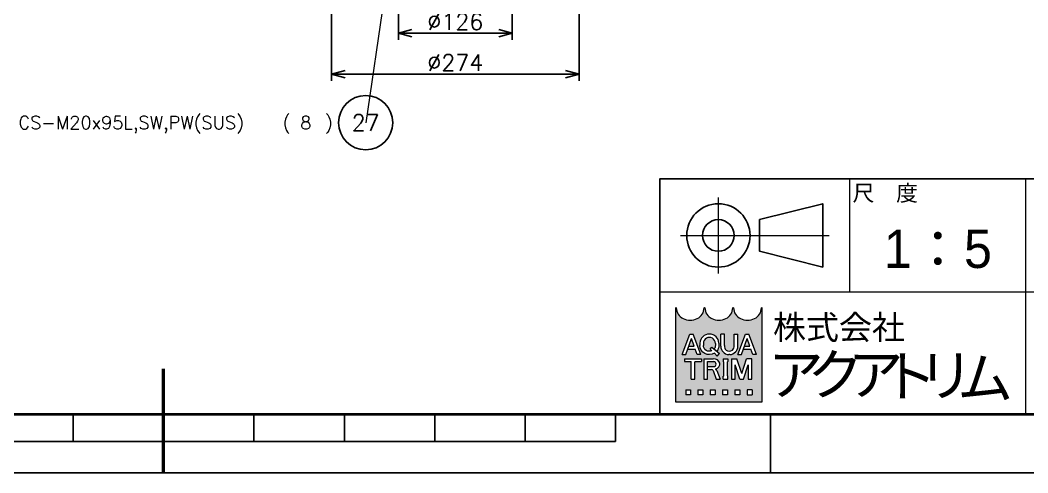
# Model space of a CAD drawing. Header units: millimetres. Extents: x 0 to 49006, y -7876 to 6995.
# Drawn here: x 43616 to 44731, y -25 to 475 of the extents above; entities that cross this region are included whole.
import ezdxf
from ezdxf import colors
from ezdxf.entities.mleader import LeaderData, LeaderLine
from ezdxf.enums import TextEntityAlignment as Align
from ezdxf.math import Vec2, Vec3

# ---------------------------------------------------------------- set-up
doc = ezdxf.new("R2010")
doc.units = ezdxf.units.MM
doc.header["$LTSCALE"] = 3.2
doc.header["$PDMODE"] = 99
doc.header["$PDSIZE"] = 1
for name, color, linetype, lineweight in [('07_TEXT', 3, 'Continuous', 13), ('08_DIM', 3, 'Continuous', 13), ('99_図枠', 7, 'Continuous', 40)]:
    doc.layers.add(name, color=color, linetype=linetype, lineweight=lineweight)
doc.styles.add('KSS_TXT', font='txt.shx', dxfattribs={"bigfont": 'extfont2.shx'})
doc.styles.add('MS_G', font='MS Gothic.ttf')
doc.styles.get("Standard").update_dxf_attribs({"font": 'txt.shx', "bigfont": 'extfont2.shx'})
doc.styles.add('表題用', font='MS PGothic.ttf')
doc.dimstyles.new('KSS_DIM', dxfattribs={"dimscale": 12, "dimtxt": 3, "dimasz": 2.5, "dimexe": 1.25, "dimexo": 0.625, "dimtad": 1, "dimdsep": 46, "dimtxsty": 'KSS_TXT', "dimblk": 'OPEN30', "dimcen": 0, "dimazin": 2, "dimtfac": 0.75, "dimtmove": 0, "dimatfit": 3, "dimldrblk": 'OPEN30', "dimfxl": 1.25, "dimtolj": 1, "dimarcsym": 0})

# ---------------------------------------------------------------- blocks, each defined once
blk = doc.blocks.new('AM_BALLOON1')
at = {"transparency": 16777216}
blk.add_circle((0, 0), 5, dxfattribs=at)
blk.add_attdef('B_NUMBER', text='', height=3, dxfattribs=at).set_placement((0, 0), align=Align.MIDDLE_CENTER)
blk = doc.blocks.new('_OPEN')
at = {"color": 0, "linetype": 'ByBlock'}
for p, q in [((-1, 0.1666666666666667), (0, 0)), ((0, 0), (-1, -0.1666666666666667)), ((0, 0), (-1, 0))]:
    blk.add_line(p, q, dxfattribs=at)
blk = doc.blocks.new('_Open30')
at = {"color": 0, "linetype": 'ByBlock', "lineweight": -2}
for p, q in [((-1, 0.26794919), (0, 0)), ((0, 0), (-1, -0.26794919)), ((0, 0), (-1, 0))]:
    blk.add_line(p, q, dxfattribs=at)
blk = doc.blocks.new('*D2165')
at = {"layer": '08_DIM', "color": 0, "lineweight": -2, "transparency": 16777216}
for p, q in [((43960.26805249997, 544.8831194740469), (43960.26805249997, 408.2612669409591)), ((44234.26805249117, 544.8831194676586), (44234.26805249117, 408.2612669409591)), ((44219.26805249117, 415.7612669409591), (43975.26805249997, 415.7612669409591))]:
    blk.add_line(p, q, dxfattribs=at)
at = {"layer": 'Defpoints', "color": 0, "transparency": 16777216}
for p in [(43960.26805249997, 548.6331194740469), (44234.26805249117, 548.6331194676586), (43960.26805249997, 415.7612669409591)]:
    blk.add_point(p, dxfattribs=at)
at = {"layer": '08_DIM', "color": 0, "lineweight": -2, "transparency": 16777216, "xscale": 15, "yscale": 15, "zscale": 15, "rotation": 180}
blk.add_blockref('_Open30', (43960.26805249997, 415.7612669409591), dxfattribs=at)
at = {"layer": '08_DIM', "color": 0, "lineweight": -2, "transparency": 16777216, "xscale": 15, "yscale": 15, "zscale": 15}
blk.add_blockref('_Open30', (44234.26805249117, 415.7612669409591), dxfattribs=at)
at = {"layer": '08_DIM', "color": 0, "transparency": 16777216, "insert": (44097.26805249557, 428.5112669409591), "char_height": 18, "attachment_point": 5, "style": 'KSS_TXT'}
blk.add_mtext('\\A1;%%C274', dxfattribs=at)
blk = doc.blocks.new('*D2166')
at = {"layer": '08_DIM', "color": 0, "lineweight": -2, "transparency": 16777216}
for p, q in [((44034.26805249183, 583.8831194752329), (44034.26805249183, 453.5112742715046)), ((44160.26805249904, 583.8831194752329), (44160.26805249904, 453.5112742715046)), ((44049.26805249183, 461.0112742715046), (44145.26805249904, 461.0112742715046))]:
    blk.add_line(p, q, dxfattribs=at)
at = {"layer": 'Defpoints', "color": 0, "transparency": 16777216}
for p in [(44034.26805249183, 587.6331194752329), (44160.26805249904, 587.6331194752329), (44160.26805249904, 461.0112742715046)]:
    blk.add_point(p, dxfattribs=at)
at = {"layer": '08_DIM', "color": 0, "lineweight": -2, "transparency": 16777216, "xscale": 15, "yscale": 15, "zscale": 15, "rotation": 180}
blk.add_blockref('_Open30', (44034.26805249183, 461.0112742715046), dxfattribs=at)
at = {"layer": '08_DIM', "color": 0, "lineweight": -2, "transparency": 16777216, "xscale": 15, "yscale": 15, "zscale": 15}
blk.add_blockref('_Open30', (44160.26805249904, 461.0112742715046), dxfattribs=at)
at = {"layer": '08_DIM', "color": 0, "transparency": 16777216, "insert": (44097.26805249543, 473.7612742715046), "char_height": 18, "attachment_point": 5, "style": 'KSS_TXT'}
blk.add_mtext('\\A1;%%C126', dxfattribs=at)
blk = doc.blocks.new('*U259')
at = {"layer": '07_TEXT', "color": 0, "style": 'KSS_TXT'}
for s, p in [('(', (62.72144427511368, 0.9879686991970035)), (')', (72.49097597979348, 0.9879686991970035))]:
    blk.add_text(s, height=3, dxfattribs=at).set_placement(p)
blk.add_attdef('補助材料名', (1.86894483730368, 0.9957015168432974), '', height=3, dxfattribs=at)
blk.add_attdef('個数', text='', height=3, dxfattribs=at).set_placement((68.08210735820752, 0.9879686991970035), align=Align.CENTER)

msp = doc.modelspace()

# ---------------------------------------------------------------- hatches: boundary and pattern name
at = {"layer": '99_図枠', "lineweight": 5}
h = msp.add_hatch(color=256, dxfattribs=at)
h.dxf.hatch_style = 1
edge = h.paths.add_edge_path()
edge.add_arc((44436.30720785604, 157.432289550261), 0.4528516097405805, 90, 180)
edge.add_ellipse((44420.45740151512, 157.432289550261), major_axis=(-15.39695473117973, 0), ratio=0.8823529411764707, start_angle=360, end_angle=540, ccw=False)
edge.add_arc((44404.6075951742, 157.432289550261), 0.4528516097405805, 3.187317984128254, 180.000000000026)
edge.add_ellipse((44388.75778883328, 157.432289550261), major_axis=(-15.39695473117973, 0), ratio=0.8823529411764707, start_angle=360, end_angle=540, ccw=False)
edge.add_arc((44372.90798249236, 157.432289550261), 0.4528516097405805, 3.187317984128254, 180)
edge.add_ellipse((44357.05817615143, 157.432289550261), major_axis=(-15.39695473117973, 0), ratio=0.8823529411764707, start_angle=360, end_angle=540, ccw=False)
edge.add_arc((44341.20836981052, 157.432289550261), 0.4528516097405806, 3.187317984128254, 90)
edge.add_line((44341.20836981052, 157.8851411600044), (44341.20836981052, 53.27641930992925))
edge.add_line((44341.20836981052, 53.27641930992741), (44436.30720785604, 53.27641930992741))
edge.add_line((44436.30720785604, 53.27641930992741), (44436.30720785604, 157.8851411599993))
h.paths.add_polyline_path([(44356.54316669365, 128.533916739063), (44360.29785420869, 128.533916739063), (44368.8360974752, 106.0000206383684), (44368.8360974752, 105.8913362520316), (44364.771205139, 105.8913362520316), (44362.64560376619, 111.8607153715084), (44354.2859874581, 111.8607153715084), (44355.511512438, 115.3023876055358), (44361.42007878628, 115.3023876055358), (44358.42051045117, 123.7261498481257), (44352.06981576335, 105.8913362520316), (44348.00492342714, 105.8913362520316), (44348.00492342714, 106.0000206383684)], flags=16)
edge = h.paths.add_edge_path(flags=16)
edge.add_ellipse((44378.28593231017, 118.571181324769), major_axis=(-10.41558702403335, 0), ratio=0.9565217391304343, start_angle=180, end_angle=360, ccw=False)
edge.add_line((44388.7015193342, 118.571181324769), (44388.7015193342, 115.8540716663249))
edge.add_ellipse((44378.28593231017, 115.8540716663238), major_axis=(-10.41558702403335, 0), ratio=0.9565217391304343, start_angle=142.105255317713, end_angle=180, ccw=False)
edge.add_line((44386.50529308458, 109.7348318458899), (44383.58705226184, 112.1394948486406))
edge.add_ellipse((44378.28593231017, 116.1205208727552), major_axis=(6.641458476246545, 0), ratio=0.9950358206786512, start_angle=-37.0427632869818, end_angle=0)
edge.add_line((44384.92738244905, 116.1202643266479), (44384.92738244905, 118.3047321183375))
edge.add_ellipse((44378.28593231017, 118.3047321183376), major_axis=(6.64145013888222, 0), ratio=0.9947182625257319, start_angle=360, end_angle=540)
edge.add_line((44371.64448217129, 118.3047321183376), (44371.64448217129, 116.1202879732457))
edge.add_ellipse((44378.28593231017, 116.1205208727552), major_axis=(6.641458476246545, 0), ratio=0.9950358206786512, start_angle=-180, end_angle=-65.75794872216291)
edge.add_line((44381.01286441088, 110.0947748682638), (44379.16376951536, 111.8943869691966))
edge.add_line((44379.16376951535, 111.894386969193), (44381.1696565989, 114.0243596921991))
edge.add_line((44381.1696565989, 114.0243596922028), (44389.55675204789, 107.1132994501944))
edge.add_line((44389.55675204789, 107.1132994501904), (44386.93586235185, 104.3302796040576))
edge.add_line((44386.93586235184, 104.3302796040616), (44383.7874003304, 107.3944870532354))
edge.add_ellipse((44378.28593231017, 115.8540716663238), major_axis=(-10.41558702403335, 0), ratio=0.9565217391304343, start_angle=0, end_angle=121.88362473889401, ccw=False)
edge.add_line((44367.87034528614, 115.8540716663238), (44367.87034528614, 118.5711813247679))
h.paths.add_polyline_path([(44369.50958761253, 101.3628201546271), (44369.50958761253, 98.19285888644117), (44362.71681346642, 98.19285888644117, 0.4142135623730951), (44362.26396185668, 97.74000727669954), (44362.26396185668, 78.7202396675957), (44358.18829736903, 78.7202396675957), (44358.18829736903, 97.74000727669954, 0.4142135623730951), (44357.73544575927, 98.19285888644117), (44350.94267161316, 98.19285888644117), (44350.94267161316, 101.3628201546271)], flags=16)
edge = h.paths.add_edge_path(flags=16)
edge.add_line((44372.09076821074, 101.3628201546271), (44382.50635523478, 101.3628201546271))
edge.add_ellipse((44382.50635523478, 95.40649942285654), major_axis=(-7.309980769476488, 1.375000000000001e-15), ratio=0.8148203011203055, start_angle=111.3869747349855, end_angle=270, ccw=False)
edge.add_arc((44383.62735967657, 87.3343795892697), 2.960833826197637, 22.272952259934925, 58.5531130129101, ccw=False)
edge.add_line((44386.36728197798, 88.4565929061273), (44390.26918761399, 78.90138031149306))
edge.add_line((44390.26918761399, 78.90138031149218), (44390.26918761399, 78.72023966759554))
edge.add_line((44390.26918761399, 78.7202396675957), (44385.87652699951, 78.7202396675957))
edge.add_line((44385.8765269995, 78.7202396675957), (44382.42944986335, 88.31523471755915))
edge.add_arc((44380.74909519247, 87.63877225212764), 1.811406438962339, 21.92829786654815, 90)
edge.add_line((44380.74909519247, 89.45017869108597), (44376.30228818132, 89.45017869108597))
edge.add_line((44376.30228818132, 89.45017869108597), (44376.30228818132, 92.62013995927148))
edge.add_line((44376.30228818132, 92.62013995927191), (44383.04977716644, 92.62013995927191))
edge.add_arc((44382.95261864056, 95.40649942285654), 2.788052876015843, 271.9970571044072, 448.0029428955928)
edge.add_line((44383.04977716646, 98.19285888644117), (44376.1664326984, 98.19285888644117))
edge.add_line((44376.1664326984, 98.19285888644117), (44376.1664326984, 78.72023966759677))
edge.add_line((44376.1664326984, 78.7202396675957), (44372.09076821074, 78.7202396675957))
edge.add_line((44372.09076821074, 78.7202396675957), (44372.09076821074, 101.3628201546256))
h.paths.add_polyline_path([(44390.79487302755, 128.533916739063), (44394.87053751521, 128.533916739063), (44394.87053751521, 115.8540716663238, 0.175030561155744), (44396.66847978858, 110.6644677873574, 0.2571496110314638), (44403.94103387561, 110.6644677873574, 0.1750305611562702), (44405.73897614898, 115.8540716663401), (44405.73897614898, 128.533916739063), (44409.81464063664, 128.533916739063), (44409.81464063664, 115.0348523784733, -0.3793912406243967), (44400.98403424671, 105.8913362520316), (44399.62547941747, 105.8913362520316, -0.3793912406243716), (44390.79487302755, 115.0348523784733)], flags=16)
h.paths.add_polyline_path([(44393.70337836093, 101.3628201546271), (44398.68474606808, 101.3628201546271), (44398.68474606808, 98.19285888644117, 0.4142135623730951), (44398.23189445835, 97.74000727669954), (44398.23189445835, 82.34305254552055, 0.4142135623730951), (44398.68474606808, 81.89020093578165), (44398.68474606808, 78.7202396675957), (44393.70337836093, 78.7202396675957), (44393.70337836093, 81.89020093578165, 0.4142135623730951), (44394.15622997067, 82.34305254552055), (44394.15622997067, 97.74000727669954, 0.4142135623730951), (44393.70337836093, 98.19285888644117)], flags=16)
h.paths.add_polyline_path([(44402.76482334033, 101.3628201546271), (44408.67887940403, 101.3628201546271), (44414.08611358384, 84.91787149173615), (44419.49334776367, 101.3628201546271), (44425.4111568119, 101.3628201546271), (44425.4111568119, 78.7202396675957), (44421.33549232424, 78.7202396675957), (44421.33549232424, 94.57004600851815), (44416.12394582769, 78.7202396675957), (44412.04828134002, 78.7202396675957), (44406.83673484345, 94.57004600851815), (44406.84048782801, 78.7202396675957), (44402.76482334033, 78.7202396675957)], flags=16)
h.paths.add_polyline_path([(44418.12342667735, 128.533916739063), (44421.8781141924, 128.533916739063), (44430.41635745891, 106.0000206383684), (44430.41635745891, 105.8913362520316), (44426.35146512271, 105.8913362520316), (44424.22586374989, 111.8607153715084), (44415.8662474418, 111.8607153715084), (44417.09177242171, 115.3023876055358), (44423.00033876999, 115.3023876055358), (44420.00077043488, 123.7261498481257), (44413.65007574704, 105.8913362520316), (44409.58518341083, 105.8913362520316), (44409.58518341083, 106.0000206383684)], flags=16)
h.paths.add_polyline_path([(44352.07680844429, 66.86196760214443), (44357.51102776119, 66.86196760214443), (44357.51102776119, 61.42774828525944), (44352.07680844429, 61.42774828525944)], flags=16)
h.paths.add_polyline_path([(44365.66235673651, 66.86196760214443), (44371.09657605339, 66.86196760214443), (44371.09657605339, 61.42774828525944), (44365.66235673651, 61.42774828525944)], flags=16)
h.paths.add_polyline_path([(44379.24790502873, 66.86196760214443), (44384.68212434561, 66.86196760214443), (44384.68212434561, 61.42774828525944), (44379.24790502873, 61.42774828525944)], flags=16)
h.paths.add_polyline_path([(44392.83345332095, 66.86196760214443), (44398.26767263784, 66.86196760214443), (44398.26767263784, 61.42774828525944), (44392.83345332095, 61.42774828525944)], flags=16)
h.paths.add_polyline_path([(44406.41900161317, 66.86196760214443), (44411.85322093005, 66.86196760214443), (44411.85322093005, 61.42774828525944), (44406.41900161317, 61.42774828525944)], flags=16)
h.paths.add_polyline_path([(44420.00454990538, 66.86196760214443), (44425.43876922227, 66.86196760214443), (44425.43876922227, 61.42774828525944), (44420.00454990538, 61.42774828525944)], flags=16)

# ---------------------------------------------------------------- linework, layer by layer
at = {"layer": '99_図枠', "lineweight": 13}
for p, q in [((44533.48917335114, 175.0101256011567), (44533.48917335114, 300.0226612457091)), ((44728.50872895664, 39.996587105049), (44728.50872895664, 300.0226612457091)), ((44388.22460693218, 195.5121814468675), (44388.22460693218, 279.5206054000046)), ((44346.2203949556, 237.5163934234297), (44510.73689186383, 237.5163934234297)), ((44897.01047397076, 175.0101256011567), (44323.46811346829, 175.0101256011567))]:
    msp.add_line(p, q, dxfattribs=at)
at = {"layer": '99_図枠', "lineweight": 5}
for p, q in [((44341.20836981052, 53.27641930992741), (44341.20836981052, 157.8851411600044)), ((44436.30720785604, 157.8851411600044), (44436.30720785604, 53.27641930992741)), ((44348.00492342714, 106.0000206383684), (44356.54316669365, 128.533916739063)), ((44352.06981576335, 105.8913362520316), (44358.42051045117, 123.7261498481257)), ((44356.54316669365, 128.533916739063), (44360.29785420869, 128.533916739063)), ((44361.42007878628, 115.3023876055358), (44358.42051045117, 123.7261498481257)), ((44368.8360974752, 106.0000206383684), (44360.29785420869, 128.533916739063)), ((44390.79487302755, 115.0348523784733), (44390.79487302755, 128.533916739063)), ((44394.87053751521, 128.533916739063), (44390.79487302755, 128.533916739063)), ((44394.87053751521, 115.8540716663238), (44394.87053751521, 128.533916739063)), ((44405.73897614898, 115.8540716663238), (44405.73897614898, 128.533916739063)), ((44405.73897614898, 128.533916739063), (44409.81464063664, 128.533916739063)), ((44409.58518341083, 106.0000206383684), (44418.12342667735, 128.533916739063)), ((44409.81464063664, 115.0348523784733), (44409.81464063664, 128.533916739063)), ((44413.65007574704, 105.8913362520316), (44420.00077043488, 123.7261498481257)), ((44418.12342667735, 128.533916739063), (44421.8781141924, 128.533916739063)), ((44423.00033876999, 115.3023876055358), (44420.00077043488, 123.7261498481257)), ((44430.41635745891, 106.0000206383684), (44421.8781141924, 128.533916739063)), ((44354.2859874581, 111.8607153715084), (44355.511512438, 115.3023876055358)), ((44354.2859874581, 111.8607153715084), (44362.64560376619, 111.8607153715084)), ((44355.511512438, 115.3023876055358), (44361.42007878628, 115.3023876055358)), ((44364.771205139, 105.8913362520316), (44362.64560376619, 111.8607153715084)), ((44367.87034528614, 118.571181324769), (44367.87034528614, 115.8540716663238)), ((44371.64448217129, 118.3047321183376), (44371.64448217129, 116.1310443915818)), ((44379.16376951535, 111.894386969193), (44381.1696565989, 114.0243596922028)), ((44379.16376951535, 111.894386969193), (44381.01286441088, 110.0947748682638)), ((44381.1696565989, 114.0243596922028), (44389.55675204789, 107.1132994501904)), ((44383.58705226183, 112.1394948486404), (44386.50529308458, 109.7348318458899)), ((44384.92738244905, 118.3047321183376), (44384.92738244905, 116.1310443915818)), ((44388.7015193342, 118.571181324769), (44388.7015193342, 115.8540716663238)), ((44415.8662474418, 111.8607153715084), (44417.09177242171, 115.3023876055358)), ((44415.8662474418, 111.8607153715084), (44424.22586374989, 111.8607153715084)), ((44417.09177242171, 115.3023876055358), (44423.00033876999, 115.3023876055358)), ((44426.35146512271, 105.8913362520316), (44424.22586374989, 111.8607153715084)), ((44348.00492342714, 105.8913362520316), (44348.00492342714, 106.0000206383684)), ((44348.00492342714, 106.0000206383684), (44348.00492342714, 106.0000206383684)), ((44348.00492342714, 105.8913362520316), (44348.00492342714, 106.0000206383684)), ((44348.00492342714, 105.8913362520316), (44352.06981576335, 105.8913362520316)), ((44350.94267161316, 101.3628201546271), (44369.50958761253, 101.3628201546271)), ((44350.94267161316, 101.3628201546271), (44350.94267161316, 98.19285888644117)), ((44368.8360974752, 105.8913362520316), (44364.771205139, 105.8913362520316)), ((44368.8360974752, 105.8913362520316), (44368.8360974752, 106.0000206383684)), ((44369.50958761253, 101.3628201546271), (44369.50958761253, 98.19285888644117)), ((44372.09076821074, 101.3628201546271), (44372.09076821074, 78.7202396675957)), ((44372.09076821074, 101.3628201546271), (44382.50635523478, 101.3628201546271)), ((44383.7874003304, 107.3944870532359), (44386.93586235184, 104.3302796040616)), ((44386.93586235184, 104.3302796040616), (44389.55675204789, 107.1132994501904)), ((44393.70337836093, 101.3628201546271), (44398.68474606808, 101.3628201546271)), ((44393.70337836093, 101.3628201546271), (44393.70337836093, 98.19285888644117)), ((44398.68474606808, 101.3628201546271), (44398.68474606808, 98.19285888644117)), ((44400.98403424671, 105.8913362520316), (44399.62547941748, 105.8913362520316)), ((44402.76482334033, 101.3628201546271), (44402.76482334033, 78.7202396675957)), ((44402.76482334033, 101.3628201546271), (44408.67887940403, 101.3628201546271)), ((44414.08611358384, 84.91787149173615), (44408.67887940403, 101.3628201546271)), ((44409.58518341083, 105.8913362520316), (44409.58518341083, 106.0000206383684)), ((44409.58518341083, 106.0000206383684), (44409.58518341083, 106.0000206383684)), ((44409.58518341083, 105.8913362520316), (44409.58518341083, 106.0000206383684)), ((44409.58518341083, 105.8913362520316), (44413.65007574704, 105.8913362520316)), ((44414.08611358384, 84.91787149173615), (44419.49334776367, 101.3628201546271)), ((44425.4111568119, 101.3628201546271), (44419.49334776367, 101.3628201546271)), ((44425.4111568119, 78.7202396675957), (44425.4111568119, 101.3628201546271)), ((44430.41635745891, 105.8913362520316), (44426.35146512271, 105.8913362520316)), ((44430.41635745891, 105.8913362520316), (44430.41635745891, 106.0000206383684)), ((44350.94267161316, 98.19285888644117), (44357.73544575927, 98.19285888644117)), ((44358.18829736903, 78.7202396675957), (44358.18829736903, 97.74000727669954)), ((44362.26396185668, 78.7202396675957), (44362.26396185668, 97.74000727669954)), ((44362.71681346642, 98.19285888644117), (44369.50958761253, 98.19285888644117)), ((44376.1664326984, 78.7202396675957), (44376.1664326984, 98.19285888644117)), ((44376.1664326984, 98.19285888644117), (44383.04977716646, 98.19285888644117)), ((44376.30228818132, 89.45017869108597), (44376.30228818132, 92.62013995927191)), ((44376.30228818132, 92.62013995927191), (44383.04977716646, 92.62013995927191)), ((44376.30228818132, 89.45017869108597), (44380.74909519247, 89.45017869108597)), ((44394.15622997067, 82.34305254552055), (44394.15622997067, 97.74000727669954)), ((44398.23189445835, 82.34305254552055), (44398.23189445835, 97.74000727669954)), ((44406.84048782801, 78.7202396675957), (44406.83673484345, 94.57004600851815)), ((44412.04828134002, 78.7202396675957), (44406.83673484345, 94.57004600851815)), ((44416.12394582769, 78.7202396675957), (44421.33549232424, 94.57004600851815)), ((44421.33549232424, 94.57004600851815), (44421.33549232424, 78.7202396675957)), ((44358.18829736903, 78.7202396675957), (44362.26396185668, 78.7202396675957)), ((44372.09076821074, 78.7202396675957), (44376.1664326984, 78.7202396675957)), ((44382.42944986336, 88.315234717561), (44385.8765269995, 78.7202396675957)), ((44385.8765269995, 78.7202396675957), (44390.26918761399, 78.7202396675957)), ((44386.36728197798, 88.45659290613185), (44390.26918761399, 78.90138031149218)), ((44390.26918761399, 78.90138031149218), (44390.26918761399, 78.7202396675957)), ((44393.70337836093, 78.7202396675957), (44393.70337836093, 81.89020093578165)), ((44393.70337836093, 78.7202396675957), (44398.68474606808, 78.7202396675957)), ((44398.68474606808, 78.7202396675957), (44398.68474606808, 81.89020093578165)), ((44402.76482334033, 78.7202396675957), (44406.84048782801, 78.7202396675957)), ((44412.04828134002, 78.7202396675957), (44416.12394582769, 78.7202396675957)), ((44421.33549232424, 78.7202396675957), (44425.4111568119, 78.7202396675957)), ((44352.07680844429, 66.86196760214443), (44357.51102776119, 66.86196760214443)), ((44352.07680844429, 66.86196760214443), (44352.07680844429, 61.42774828525944)), ((44357.51102776119, 61.42774828525944), (44352.07680844429, 61.42774828525944)), ((44357.51102776119, 66.86196760214443), (44357.51102776119, 61.42774828525944)), ((44365.66235673651, 66.86196760214443), (44371.09657605339, 66.86196760214443)), ((44365.66235673651, 66.86196760214443), (44365.66235673651, 61.42774828525944)), ((44371.09657605339, 61.42774828525944), (44365.66235673651, 61.42774828525944)), ((44371.09657605339, 66.86196760214443), (44371.09657605339, 61.42774828525944)), ((44379.24790502873, 66.86196760214443), (44384.68212434561, 66.86196760214443)), ((44379.24790502873, 66.86196760214443), (44379.24790502873, 61.42774828525944)), ((44384.68212434561, 61.42774828525944), (44379.24790502873, 61.42774828525944)), ((44384.68212434561, 66.86196760214443), (44384.68212434561, 61.42774828525944)), ((44392.83345332095, 66.86196760214443), (44398.26767263784, 66.86196760214443)), ((44392.83345332095, 66.86196760214443), (44392.83345332095, 61.42774828525944)), ((44398.26767263784, 61.42774828525944), (44392.83345332095, 61.42774828525944)), ((44398.26767263784, 66.86196760214443), (44398.26767263784, 61.42774828525944)), ((44406.41900161317, 66.86196760214443), (44411.85322093005, 66.86196760214443)), ((44406.41900161317, 66.86196760214443), (44406.41900161317, 61.42774828525944)), ((44411.85322093005, 61.42774828525944), (44406.41900161317, 61.42774828525944)), ((44411.85322093005, 66.86196760214443), (44411.85322093005, 61.42774828525944)), ((44425.43876922227, 66.86196760214443), (44420.00454990538, 66.86196760214443)), ((44420.00454990538, 66.86196760214443), (44420.00454990538, 61.42774828525944)), ((44420.00454990538, 61.42774828525944), (44425.43876922227, 61.42774828525944)), ((44425.43876922227, 66.86196760214443), (44425.43876922227, 61.42774828525944)), ((44436.30720785604, 53.27641930992741), (44341.20836981052, 53.27641930992741))]:
    msp.add_line(p, q, dxfattribs=at)
at = {"layer": '99_図枠', "lineweight": 53}
msp.add_line((43774.51306694595, -24.71929623754295), (43774.51306694595, 90.0016013628665), dxfattribs=at)
at = {"layer": '99_図枠', "lineweight": 25}
for p, q in [((43674.50303843032, 9.993578550356688), (43674.50303843032, 39.996587105049)), ((43874.52309546159, 9.993578550356688), (43874.52309546159, 39.996587105049)), ((43974.53312397723, 9.993578550356688), (43974.53312397723, 39.996587105049)), ((44074.54315249287, 9.993578550356688), (44074.54315249287, 39.996587105049)), ((44174.55318100851, 9.993578550356688), (44174.55318100851, 39.996587105049)), ((44274.56320952414, 9.993578550356688), (44274.56320952414, 39.996587105049)), ((44445.88038837144, -24.71929623754295), (44445.88038837144, 39.996587105049)), ((43274.46292436776, 9.993578550356688), (44274.56320952414, 9.993578550356688))]:
    msp.add_line(p, q, dxfattribs=at)
at = {"layer": '99_図枠'}
msp.add_lwpolyline([(41955.23063821797, 39.996587105049), (45723.60851268723, 39.996587105049), (45723.60851268723, 2758.499185225691), (41955.23063821797, 2758.499185225691)], close=True, dxfattribs=at)
at = {"layer": '99_図枠', "lineweight": 25}
msp.add_lwpolyline([(44323.46811346829, 39.996587105049), (45723.60851268723, 39.996587105049), (45723.60851268723, 300.0226612457091), (44323.46811346829, 300.0226612457091)], close=True, dxfattribs=at)
msp.add_lwpolyline([(44433.72916990679, 255.0181484136692), (44503.73618986773, 272.5199034039088), (44503.73618986773, 202.5128834429643), (44433.72916990679, 220.0146384331965), (44433.72916990679, 255.0181484136692)], dxfattribs=at)
for radius in [35.00350998047357, 17.50175499023677]:
    msp.add_circle((44388.22460693218, 237.5163934234297), radius, dxfattribs=at)
at = {"layer": '99_図枠', "lineweight": 5}
for centre, radius, start, end in [((44341.20836981052, 157.432289550261), 0.4528516097405805, 0, 90), ((44372.90798249236, 157.432289550261), 0.4528516097405805, 0, 180), ((44372.90798249236, 157.432289550261), 0.4528516097405805, 0, 90), ((44404.6075951742, 157.432289550261), 0.4528516097405805, 0, 180), ((44436.30720785604, 157.432289550261), 0.4528516097405805, 90, 180), ((44400.36805711435, 115.4444620224031), 9.581943102543772, 182.4500309922614, 265.5552572886295), ((44402.954849189, 115.7486365073464), 8.084999184409018, 179.2527938813867, 218.9645718468721), ((44400.24145654983, 115.4444620224031), 9.581943102543772, 274.4447427113705, 357.5499690077386), ((44397.65466447519, 115.7486365073464), 8.084999184408106, 321.0354281531279, 0.7472061186132728), ((44400.3047568321, 117.2672871657142), 7.537886605699322, 241.1577278085576, 298.8422721914424), ((44357.73544575927, 97.74000727669954), 0.4528516097405805, 0, 90), ((44362.71681346642, 97.74000727669954), 0.4528516097405805, 90, 180), ((44380.74909519247, 87.63877225212764), 1.811406438962321, 21.9282978665421, 90), ((44382.95261864056, 95.40649942285654), 2.788052876015843, 271.9970571041454, 88.00294289543709), ((44383.62735967657, 87.3343795892697), 2.960833826197686, 22.27295226005973, 58.55311301310732), ((44393.70337836093, 97.74000727669954), 0.4528516097405805, 0, 90), ((44398.68474606808, 97.74000727669954), 0.4528516097405805, 90, 180), ((44393.70337836093, 82.34305254552055), 0.4528516097405805, 270, 0), ((44398.68474606808, 82.34305254552055), 0.4528516097405805, 180, 270)]:
    msp.add_arc(centre, radius, start, end, dxfattribs=at)
for centre, major_axis, ratio, start_param, end_param in [((44357.05817615143, 157.432289550261), (-15.39695473117973, 0), 0.8823529411764707, 6.283185307179585, 9.424777960769381), ((44388.75778883328, 157.432289550261), (-15.39695473117973, 0), 0.8823529411764707, 6.283185307179585, 9.424777960769381), ((44420.45740151512, 157.432289550261), (-15.39695473117973, 0), 0.8823529411764707, 6.283185307179585, 9.424777960769381), ((44378.28593231017, 118.571181324769), (-10.41558702403335, 0), 0.9565217391304343, 3.141592653589793, 6.283185307179585), ((44378.28593231017, 118.3047321183376), (6.64145013888222, 0), 0.9947182625257319, 6.283185307179585, 9.424777960769381), ((44382.50635523478, 95.40649942285654), (-7.309980769476487, 1.375e-15), 0.8148203011203055, 1.944069452961234, 4.712388980384689)]:
    msp.add_ellipse(centre, major_axis=major_axis, ratio=ratio, start_param=start_param, end_param=end_param, dxfattribs=at)
at = {"layer": '99_図枠', "lineweight": 5, "extrusion": (0, 0, -1)}
for centre, major_axis, ratio, start_param, end_param in [((44378.28593231017, 115.8540716663238), (-10.41558702403335, 0), 0.9565217391304343, 4.155914751220672, 6.283185307179585), ((44378.28593231017, 116.1205208727552), (6.641458476246545, 0), 0.9950358206786509, 7.430878021738926, 9.424777960769381), ((44378.28593231017, 116.1205208727552), (6.641458476246545, 0), 0.9950358206786509, 6.283185307179585, 6.929703490574294), ((44378.28593231017, 115.8540716663238), (-10.41558702403335, 0), 0.9565217391304343, 3.141592653589793, 3.802980717498314)]:
    msp.add_ellipse(centre, major_axis=major_axis, ratio=ratio, start_param=start_param, end_param=end_param, dxfattribs=at)
at = {"layer": 'Defpoints'}
msp.add_lwpolyline([(41760.41110265323, -24.71929623754295), (45788.6150312224, -24.71929623754295), (45788.6150312224, 2823.505703760854), (41760.41110265323, 2823.505703760854)], close=True, dxfattribs=at)

# ---------------------------------------------------------------- block references
at = {"layer": '08_DIM', "color": 15, "xscale": 4.800000000000001, "yscale": 4.800000000000001, "zscale": 4.800000000000001}
msp.add_blockref('*U259', (43605.10622719838, 350.2563890242473), dxfattribs=at).add_auto_attribs({'補助材料名': 'CS-M20x95L,SW,PW(SUS)', '個数': '8'})

# ---------------------------------------------------------------- texts
at = {"style": '表題用'}
msp.add_attdef('1：5', text='', height=42.42849694619999, dxfattribs=at).set_placement((44630.99895115388, 222.5148891460867), align=Align.MIDDLE)
at = {"layer": '99_図枠', "style": '表題用'}
msp.add_text('尺\u3000度', height=17.67854039424999, dxfattribs=at).set_placement((44536.66083552732, 284.3649765938471), align=Align.MIDDLE_LEFT)
at = {"layer": '99_図枠', "lineweight": 5, "style": 'MS_G'}
for s, height, p in [('株式会社', 26.73268062223024, (44521.58599854504, 135.9896532624089)), ('ア', 45.14852727309996, (44473.88782688608, 83.93001054550678)), ('ク', 45.14852727309996, (44517.40258950643, 83.93001054550678)), ('ア', 45.14852727309996, (44562.14028414025, 83.93001054550678)), ('ト', 45.14852727309996, (44599.3985887443, 82.02982000371048)), ('リ', 45.14852727309996, (44639.78512235651, 82.97991527460908)), ('ム', 45.14852727309996, (44683.29687312578, 80.12962946191419))]:
    msp.add_text(s, height=height, dxfattribs=at).set_placement(p, align=Align.MIDDLE_CENTER)

# ---------------------------------------------------------------- dimensions: what is measured, and where the dimension line sits
at = {"layer": '08_DIM', "color": 1}
dim = msp.add_linear_dim(base=(44160.26805249904, 461.0112742715046), p1=(44034.26805249183, 587.6331194752329), p2=(44160.26805249904, 587.6331194752329), text='%%C<>', dimstyle='KSS_DIM', override={"dimscale": 6, "dimarcsym": 1}, dxfattribs=at)
dim.commit()
dim.dimension.update_dxf_attribs({"geometry": '*D2166', "text_midpoint": (44097.26805249543, 473.7612742715046)})
dim = msp.add_linear_dim(base=(43960.26805249997, 415.7612669409591), p1=(44234.26805249117, 548.6331194676586), p2=(43960.26805249997, 548.6331194740469), angle=180, text='%%C<>', dimstyle='KSS_DIM', override={"dimscale": 6, "dimarcsym": 1}, dxfattribs=at)
dim.commit()
dim.dimension.update_dxf_attribs({"geometry": '*D2165', "text_midpoint": (44097.26805249557, 428.5112669409591)})

# ---------------------------------------------------------------- leaders
at = {"layer": '08_DIM'}
ml = msp.add_multileader_block('Standard', dxfattribs=at)
ml.set_content('AM_BALLOON1', color=256, scale=3)
ml.set_attribute('B_NUMBER', 'Q', width=0)
ml.set_leader_properties(color=256, linetype='ByLayer', lineweight=-1)
ml.set_arrow_properties(name='OPEN')
ml.build(insert=Vec2(0, 0))
ml.multileader.update_dxf_attribs({"leader_type": 0, "has_dogleg": 0, "text_right_attachment_type": 6, "dogleg_length": 0, "arrow_head_size": 6, "scale": 3, "block_connection_type": 1})
ctx = ml.context
ctx.base_point, ctx.scale, ctx.char_height, ctx.arrow_head_size, ctx.landing_gap_size, ctx.plane_origin = Vec3(48457.79420874044, 1139.706841642007), 3, 12, 6, 6, Vec3(48457.79420874044, 1139.706841642007)
ctx.right_attachment, ctx.attachment_type = 6, 1
notes = []
notes.append((ctx, [(0, (0, 0, 0), (0, 0), (1, 0), 1, [])]))
ctx.block.insert = Vec3(48457.79420874044, 1139.706841642007)
ml = msp.add_multileader_block('Standard', dxfattribs=at)
ml.set_content('AM_BALLOON1', color=256, scale=3)
ml.set_attribute('B_NUMBER', 'R', width=0)
ml.set_leader_properties(color=256, linetype='ByLayer', lineweight=-1)
ml.set_arrow_properties(name='OPEN')
ml.build(insert=Vec2(0, 0))
ml.multileader.update_dxf_attribs({"leader_type": 0, "has_dogleg": 0, "text_right_attachment_type": 6, "dogleg_length": 0, "arrow_head_size": 6, "scale": 3, "block_connection_type": 1})
ctx = ml.context
ctx.base_point, ctx.scale, ctx.char_height, ctx.arrow_head_size, ctx.landing_gap_size, ctx.plane_origin = Vec3(48532.06216637001, 1104.23208329251), 3, 12, 6, 6, Vec3(48532.06216637001, 1104.23208329251)
ctx.right_attachment, ctx.attachment_type = 6, 1
notes.append((ctx, [(0, (0, 0, 0), (0, 0), (1, 0), 1, [])]))
ctx.block.insert = Vec3(48532.06216637001, 1104.23208329251)
ml = msp.add_multileader_block('Standard', dxfattribs=at)
ml.set_content('AM_BALLOON1', color=256, scale=3)
ml.set_attribute('B_NUMBER', '34', width=0)
ml.set_leader_properties(color=256, linetype='ByLayer', lineweight=-1)
ml.set_arrow_properties(name='OPEN')
ml.build(insert=Vec2(0, 0))
ml.multileader.update_dxf_attribs({"leader_type": 0, "has_dogleg": 0, "text_right_attachment_type": 6, "dogleg_length": 0, "arrow_head_size": 6, "scale": 3, "block_connection_type": 1})
ctx = ml.context
ctx.base_point, ctx.scale, ctx.char_height, ctx.arrow_head_size, ctx.landing_gap_size, ctx.plane_origin = Vec3(48516.15730245708, 1013.478261563086), 3, 12, 6, 6, Vec3(48516.15730245708, 1013.478261563086)
ctx.right_attachment, ctx.attachment_type = 6, 1
notes.append((ctx, [(0, (0, 0, 0), (0, 0), (1, 0), 1, [])]))
ctx.block.insert = Vec3(48516.15730245708, 1013.478261563086)
ml = msp.add_multileader_block('Standard', dxfattribs=at)
ml.set_content('AM_BALLOON1', color=256, scale=3)
ml.set_attribute('B_NUMBER', 'P', width=0)
ml.set_leader_properties(color=256, linetype='ByLayer', lineweight=-1)
ml.set_arrow_properties(name='OPEN')
ml.build(insert=Vec2(0, 0))
ml.multileader.update_dxf_attribs({"leader_type": 0, "has_dogleg": 0, "text_right_attachment_type": 6, "dogleg_length": 0, "arrow_head_size": 6, "scale": 3, "block_connection_type": 1})
ctx = ml.context
ctx.base_point, ctx.scale, ctx.char_height, ctx.arrow_head_size, ctx.landing_gap_size, ctx.plane_origin = Vec3(48486.15621640789, 1013.018123862144), 3, 12, 6, 6, Vec3(48486.15621640789, 1013.018123862144)
ctx.right_attachment, ctx.attachment_type = 6, 1
notes.append((ctx, [(0, (0, 0, 0), (0, 0), (1, 0), 1, [])]))
ctx.block.insert = Vec3(48486.15621640789, 1013.018123862144)
ml = msp.add_multileader_block('Standard', dxfattribs=at)
ml.set_content('AM_BALLOON1', color=256, scale=3)
ml.set_attribute('B_NUMBER', 'M', width=0)
ml.set_leader_properties(color=256, linetype='ByLayer', lineweight=-1)
ml.set_arrow_properties(name='OPEN')
ml.build(insert=Vec2(0, 0))
ml.multileader.update_dxf_attribs({"leader_type": 0, "has_dogleg": 0, "text_right_attachment_type": 6, "dogleg_length": 0, "arrow_head_size": 6, "scale": 3, "block_connection_type": 1})
ctx = ml.context
ctx.base_point, ctx.scale, ctx.char_height, ctx.arrow_head_size, ctx.landing_gap_size, ctx.plane_origin = Vec3(47914.99429565705, 597.8437323390385), 3, 12, 6, 6, Vec3(47914.99429565705, 597.8437323390385)
ctx.right_attachment, ctx.attachment_type = 6, 1
notes.append((ctx, [(0, (0, 0, 0), (0, 0), (1, 0), 1, [])]))
ctx.block.insert = Vec3(47914.99429565705, 597.8437323390385)
ml = msp.add_multileader_block('Standard', dxfattribs=at)
ml.set_content('AM_BALLOON1', color=256, scale=3)
ml.set_attribute('B_NUMBER', 'K', width=0)
ml.set_leader_properties(color=256, linetype='ByLayer', lineweight=-1)
ml.set_arrow_properties(name='OPEN')
ml.build(insert=Vec2(0, 0))
ml.multileader.update_dxf_attribs({"leader_type": 0, "has_dogleg": 0, "text_right_attachment_type": 6, "dogleg_length": 0, "arrow_head_size": 6, "scale": 3, "block_connection_type": 1})
ctx = ml.context
ctx.base_point, ctx.scale, ctx.char_height, ctx.arrow_head_size, ctx.landing_gap_size, ctx.plane_origin = Vec3(48117.64265116592, 535.4668816861445), 3, 12, 6, 6, Vec3(48117.64265116592, 535.4668816861445)
ctx.right_attachment, ctx.attachment_type = 6, 1
notes.append((ctx, [(0, (0, 0, 0), (0, 0), (1, 0), 1, [])]))
ctx.block.insert = Vec3(48117.64265116592, 535.4668816861445)
ml = msp.add_multileader_block('Standard', dxfattribs=at)
ml.set_content('AM_BALLOON1', color=256, scale=6)
ml.set_attribute('B_NUMBER', '27', width=0)
ml.set_leader_properties(color=256, linetype='ByLayer', lineweight=-1)
ml.set_arrow_properties(name='OPEN30')
ml.build(insert=Vec2(0, 0))
ml.multileader.update_dxf_attribs({"has_dogleg": 0, "text_right_attachment_type": 6, "dogleg_length": 0, "arrow_head_size": 15, "scale": 6, "block_connection_type": 1})
ctx = ml.context
ctx.base_point, ctx.scale, ctx.char_height, ctx.arrow_head_size, ctx.landing_gap_size, ctx.plane_origin = Vec3(43998.0917564712, 362.1473094297817), 6, 24, 15, 12, Vec3(44081.12998432938, 582.3663423947128)
ctx.right_attachment, ctx.attachment_type = 6, 1
notes.append((ctx, [(0, (1, 1, 0), (43998.0917564712, 362.1473094297817), (-1, 0), 0, [(0, [(44025.60205483396, 547.6331194676586)], 0, [])])]))
ctx.block.insert = Vec3(43998.0917564712, 362.1473094297817)
for ctx, leaders in notes:
    for number, flags, end, landing, length, lines in leaders:
        leader = LeaderData()
        leader.index, (leader.has_last_leader_line, leader.has_dogleg_vector, leader.attachment_direction) = number, flags
        leader.last_leader_point, leader.dogleg_vector, leader.dogleg_length = Vec3(end), Vec3(landing), length
        for number, points, colour, breaks in lines:
            line = LeaderLine()
            line.index, line.vertices, line.color, line.breaks = number, Vec3.list(points), colors.encode_raw_color(colour), breaks
            leader.lines.append(line)
        ctx.leaders.append(leader)

doc.saveas('drawing.dxf')
